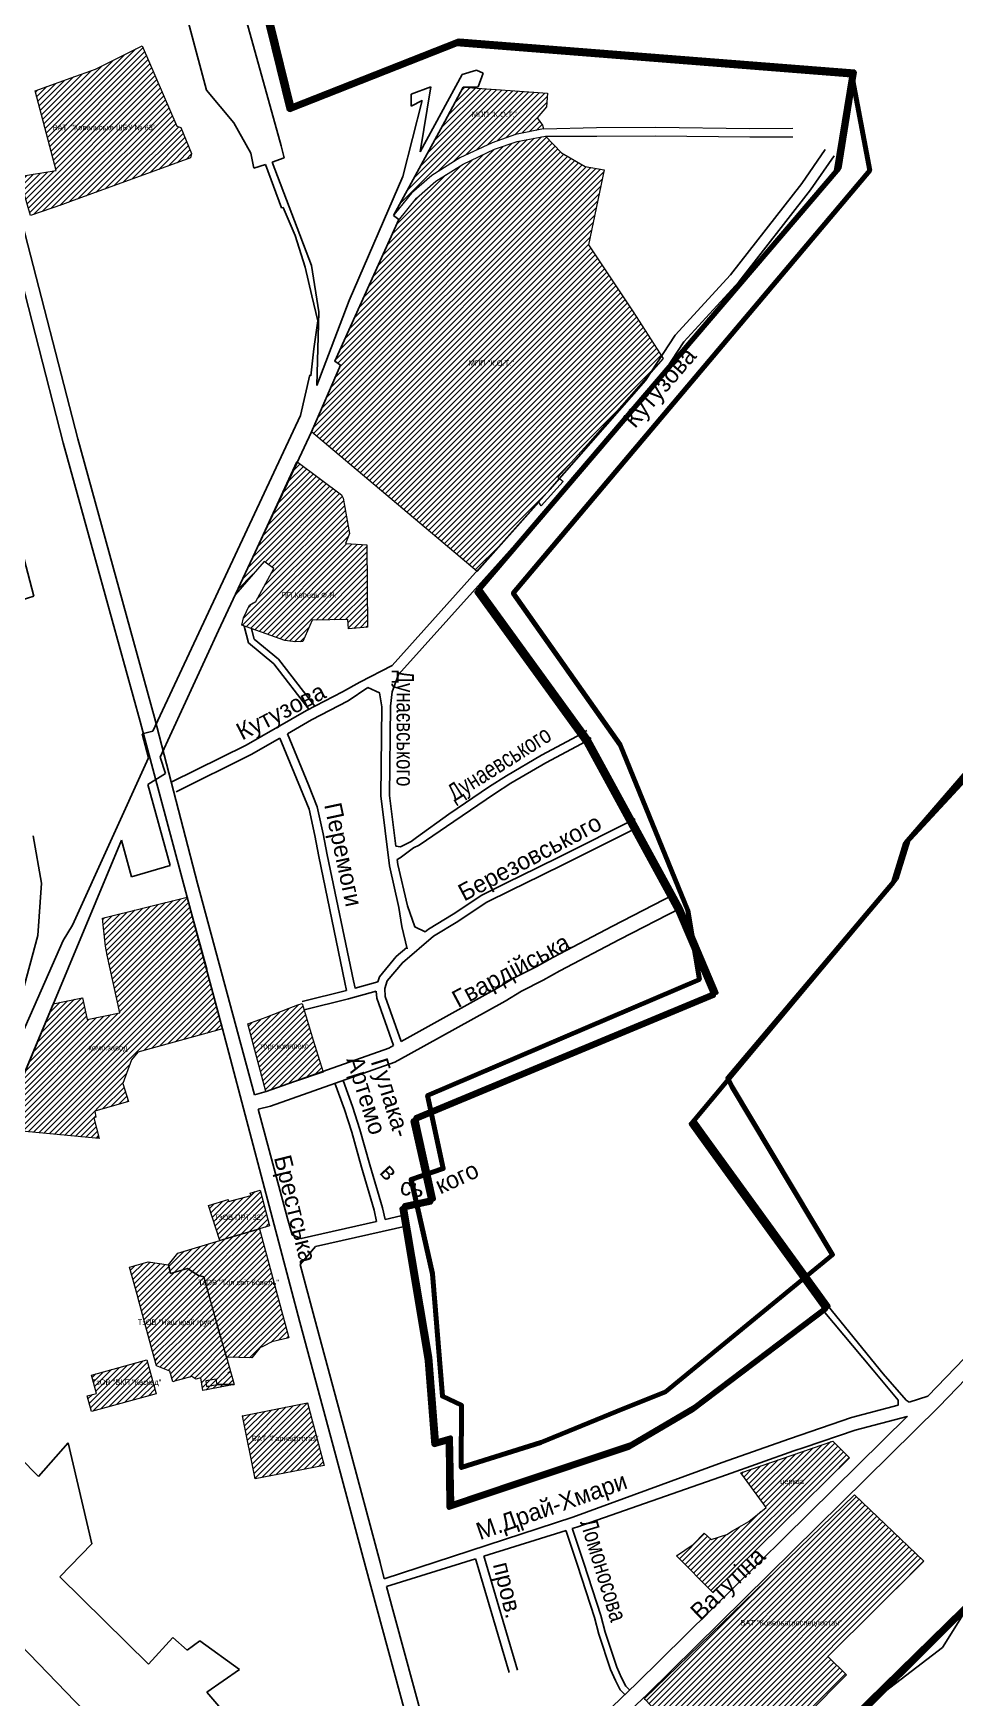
# Model space of a CAD drawing. Header units: millimetres. Extents: x 1379499 to 1411715, y 5652947 to 5671991.
# Drawn here: x 1402561 to 1403413, y 5660514 to 5662053 of the extents above; entities that cross this region are included whole.
import ezdxf
from ezdxf.enums import TextEntityAlignment as Align

# ---------------------------------------------------------------- set-up
doc = ezdxf.new("R2010")
doc.units = ezdxf.units.MM
doc.layers.add('_5Інше', color=252, linetype='Continuous', lineweight=25)
for name, color, linetype in [('вулиці', 7, 'Continuous'), ('ВулНазва', 7, 'Continuous'), ('межа по генплану', 7, 'Continuous'), ('на область', 5, 'Continuous')]:
    doc.layers.add(name, color=color, linetype=linetype)
picture_1 = doc.add_image_def('image1.bmp', size_in_pixel=(3370, 2384))
pattern_1 = [(45, (19203.3615, -9190.9644), (-2.6516504294, 2.6516504294), [])]

# ---------------------------------------------------------------- blocks, each defined once
blk = doc.blocks.new('ТуріяВодоох')
at = {"layer": '_5Інше', "color": 140}
blk.add_lwpolyline([(47118, 27415), (47272, 27533), (47337, 27637), (47450, 27698), (47500, 27645), (47566, 27712), (47606, 27666), (47682, 27722), (47711, 27688), (47790, 27754), (47831, 27714), (48054, 27884), (48092, 27840), (48160, 27842), (48319, 28000), (48319, 28000), (49356, 27600), (48682, 27510), (48729, 27348)], dxfattribs=at)
blk = doc.blocks.new('ЛвЗд')
at = {"layer": '_5Інше', "color": 204, "linetype": 'Continuous'}
for points in [[(46603.769, 28972.58), (46451, 29558)], [(46589, 29228), (46672.255, 28920.883)], [(46801.007, 28914.484), (46840.037, 28985.805)], [(46840.037, 28985.805), (46853.45, 28989.738)], [(46853.45, 28989.738), (46859.46, 28986.731)], [(46859.46, 28986.731), (46854.824, 28974.25)], [(46628.874, 28942.365), (46603.769, 28972.58)], [(46792.735, 28967.804), (46810.959, 28974.523)], [(46792.864, 28956.649), (46792.735, 28967.804)], [(46810.959, 28974.523), (46801.007, 28914.484)], [(46840.868, 28973.992), (46823.911, 28942.454)], [(46854.824, 28974.25), (46840.868, 28973.992)], [(46784.64, 28891.653), (46802.92, 28961.902)], [(46802.92, 28961.902), (46792.864, 28956.649)], [(46644.196, 28914.119), (46628.874, 28942.365)], [(46823.911, 28942.454), (46775.975, 28855.858)], [(46672.255, 28920.883), (46675.193, 28909.679)], [(46647.005, 28900.245), (46644.196, 28914.119)], [(46675.193, 28909.679), (46663.968, 28905.836)], [(46663.968, 28905.836), (46699.824, 28809.95)], [(46657.931, 28903.549), (46647.005, 28900.245)], [(46672.381, 28863.278), (46657.931, 28903.549)], [(46734.546, 28777.267), (46784.64, 28891.653)], [(46673.781, 28863.677), (46672.381, 28863.278)], [(46684.823, 28837.645), (46673.781, 28863.677)], [(46780.917, 28852.084), (46720.884, 28721.378)], [(46775.975, 28855.858), (46780.917, 28852.084)], [(46693.989, 28808.494), (46684.823, 28837.645)], [(46699.911, 28782.011), (46693.989, 28808.494)], [(46699.824, 28809.95), (46706.319, 28767.198)], [(46705.415, 28758.83), (46699.911, 28782.011)], [(46704.12, 28699.019), (46734.546, 28777.267)], [(46706.319, 28767.198), (46704.12, 28699.019)], [(46701.41, 28732.807), (46705.415, 28758.83)], [(46698.457, 28707.956), (46701.41, 28732.807)], [(46720.884, 28721.378), (46726.048, 28717.761)], [(46688.774, 28671.443), (46697.599, 28708.796)], [(46697.599, 28708.796), (46698.457, 28707.956)], [(46726.048, 28717.761), (46698.955, 28656.266)], [(46550.607, 28380.221), (46688.774, 28671.443)], [(46698.955, 28656.266), (46611.815, 28472.916)], [(46414.803, 28609.783), (46441.206, 28505.677)], [(46441.206, 28505.677), (46429.405, 28502.023)], [(46611.815, 28472.916), (46557.181, 28356.285)], [(46540.577, 28377.931), (46550.607, 28380.221)], [(46546.446, 28355.562), (46540.577, 28377.931)], [(46475.198, 28201.242), (46546.446, 28355.562)], [(46557.181, 28356.285), (46562.072, 28340.892)], [(46562.072, 28340.892), (46545.527, 28331.027)], [(46545.527, 28331.027), (46565.672, 28255.99)], [(46520.792, 28279.703), (46348.954, 27874.137)], [(46439.312, 28284.151), (46446.822, 28240.345)], [(46529.844, 28245.762), (46520.792, 28279.703)], [(46565.672, 28255.99), (46529.844, 28245.762)], [(46446.822, 28240.345), (46443.136, 28192.046)], [(46466.319, 28187), (46475.198, 28201.242)], [(46403, 28046), (46466.319, 28187)], [(46443.136, 28192.046), (46428.045, 28137.126)], [(46406.121, 27727.407), (46440.74, 27691.61)], [(46440.74, 27691.61), (46468.222, 27722.705)], [(46468.222, 27722.705), (46489.612, 27629.007)], [(46321.086, 27642.838), (46667.679, 27279.893)], [(46489.612, 27629.007), (46460.009, 27598.892)], [(46460.009, 27598.892), (46541.446, 27517.413)], [(46541.446, 27517.413), (46564.229, 27542.09)], [(46564.229, 27542.09), (46577.212, 27530.214)], [(46577.212, 27530.214), (46588.912, 27538.809)], [(46588.912, 27538.809), (46625.41, 27512.191)], [(46625.41, 27512.191), (46595.193, 27491.376)], [(46595.193, 27491.376), (46639.835, 27438.736)]]:
    blk.add_lwpolyline(points, dxfattribs=at)

msp = doc.modelspace()

# ---------------------------------------------------------------- hatches: boundary and pattern name
at = {"layer": 'вулиці', "lineweight": -2}
h = msp.add_hatch(dxfattribs=at)
h.set_pattern_fill('ANSI31', color=12, scale=30, style=0)
h.set_pattern_definition(pattern_1)
h.paths.add_polyline_path([(1402618.8, 5662020.3), (1402596.1, 5662012.2), (1402562.8, 5662000.2), (1402582.3, 5661926.4), (1402548.2, 5661920.9), (1402558.7, 5661884.8), (1402588.2, 5661895), (1402595.7, 5661897.7), (1402706.5, 5661938.2), (1402707.4, 5661942.1), (1402697.7, 5661966.2), (1402694, 5661967.6), (1402662, 5662041.8)])
h.paths.add_polyline_path([(1402563.3, 5661962.5), (1402690, 5661962.5), (1402690, 5661970), (1402563.3, 5661970)], flags=25)
h = msp.add_hatch(dxfattribs=at)
h.set_pattern_fill('ANSI31', color=12, scale=30, style=0)
h.set_pattern_definition(pattern_1)
h.paths.add_polyline_path([(1403007.1, 5661959.8), (1403033, 5661964.9), (1403032.1, 5661968.5), (1403027.2, 5661975.3), (1403035.9, 5661985.5), (1403036.6, 5661998), (1402958.6, 5662003.5), (1402941.9, 5661971.9), (1402894.9, 5661885.7), (1402911, 5661905.6), (1402929.6, 5661921.9), (1402955.7, 5661938.3), (1402985.4, 5661952.2)])
h.paths.add_polyline_path([(1402963.9, 5661974.7), (1403011.4, 5661974.7), (1403011.4, 5661982.2), (1402963.9, 5661982.2)], flags=24)
h = msp.add_hatch(dxfattribs=at)
h.set_pattern_fill('ANSI31', color=12, scale=30, style=0)
h.set_pattern_definition(pattern_1)
h.paths.add_polyline_path([(1403074.7, 5661857.7), (1403089.2, 5661927), (1403071.5, 5661930.2), (1403049.8, 5661942.7), (1403034.7, 5661958.4), (1403008.7, 5661953.3), (1402987.7, 5661946.1), (1402958.7, 5661932.5), (1402933.4, 5661916.6), (1402915.6, 5661901), (1402899.1, 5661880.7), (1402840.1, 5661750.2), (1402845.3, 5661746.6), (1402818.6, 5661685), (1402971.2, 5661556), (1403038.8, 5661631.4), (1403047.8, 5661641.8), (1403046.4, 5661643), (1403074.1, 5661673.6), (1403131.5, 5661738.8), (1403142.3, 5661755.2), (1403115.8, 5661795.7)])
h.paths.add_polyline_path([(1402961, 5661744.7), (1403008.5, 5661744.7), (1403008.5, 5661752.2), (1402961, 5661752.2)], flags=24)
h = msp.add_hatch(dxfattribs=at)
h.set_pattern_fill('ANSI31', color=164, scale=30, style=0)
h.set_pattern_definition(pattern_1)
h.paths.add_polyline_path([(1402850.9, 5661606.4), (1402847.7, 5661623.4), (1402846.1, 5661626.7), (1402805.5, 5661657), (1402748.1, 5661534.4), (1402774.7, 5661565), (1402783.5, 5661558.4), (1402766.9, 5661527.9), (1402761, 5661524.6), (1402755.6, 5661512.8), (1402754, 5661506), (1402793.9, 5661491.9), (1402803.6, 5661490.6), (1402810.5, 5661490.9), (1402819.1, 5661510.8), (1402852.2, 5661511.4), (1402852.8, 5661502.7), (1402870.1, 5661504.2), (1402869.6, 5661580.4), (1402849.8, 5661581.7), (1402853.7, 5661590.9)])
h.paths.add_polyline_path([(1402784.2, 5661528.9), (1402847.9, 5661528.9), (1402847.9, 5661537.6), (1402784.2, 5661537.6)], flags=24)
h = msp.add_hatch(dxfattribs=at)
h.set_pattern_fill('ANSI31', color=12, scale=30, style=0)
h.set_pattern_definition(pattern_1)
h.paths.add_polyline_path([(1402641.2, 5661147.7), (1402611, 5661141.5), (1402606.7, 5661161.6), (1402579.6, 5661156.1), (1402531.2, 5661040), (1402622.1, 5661031.5), (1402617, 5661050.4), (1402619.1, 5661051.2), (1402618, 5661056.6), (1402649.1, 5661065.7), (1402643.9, 5661082.3), (1402651.9, 5661104.1), (1402657.7, 5661111.4), (1402736.2, 5661132.7), (1402721.7, 5661185.6), (1402721.7, 5661186.5), (1402703.4, 5661254.5), (1402625.3, 5661235.3), (1402625.9, 5661229), (1402628, 5661209.4), (1402629.6, 5661201)])
h.paths.add_polyline_path([(1402606.8, 5661111.6), (1402653.8, 5661111.6), (1402653.8, 5661117.9), (1402606.8, 5661117.9)], flags=24)
h = msp.add_hatch(dxfattribs=at)
h.set_pattern_fill('ANSI31', color=2, scale=30, style=0)
h.set_pattern_definition(pattern_1)
h.paths.add_polyline_path([(1402776.3, 5661075), (1402788.5, 5661079.1), (1402829, 5661093.4), (1402819.9, 5661122.2), (1402809.8, 5661156.4), (1402805.9, 5661155), (1402797.7, 5661151.9), (1402776.5, 5661143.6), (1402759.6, 5661137.4)])
h.paths.add_polyline_path([(1402762.9, 5661113.7), (1402823.7, 5661113.7), (1402823.7, 5661118.7), (1402762.9, 5661118.7)], flags=25)
h = msp.add_hatch(dxfattribs=at)
h.set_pattern_fill('ANSI31', color=2, scale=30, style=0)
h.set_pattern_definition(pattern_1)
h.paths.add_polyline_path([(1402770.9, 5660983.6), (1402761.8, 5660981), (1402762.5, 5660978.8), (1402741.8, 5660973.3), (1402741.3, 5660975.1), (1402723.3, 5660969.6), (1402733.6, 5660937), (1402770.5, 5660947.9), (1402779.7, 5660950.6)])
h.paths.add_polyline_path([(1402721.8, 5660954.9), (1402780.9, 5660954.9), (1402780.9, 5660962.4), (1402721.8, 5660962.4)], flags=9)
h = msp.add_hatch(dxfattribs=at)
h.set_pattern_fill('ANSI31', color=2, scale=30, style=0)
h.set_pattern_definition(pattern_1)
h.paths.add_polyline_path([(1402770.5, 5660947.9), (1402733.6, 5660937), (1402694.7, 5660925.5), (1402686.1, 5660914.5), (1402688, 5660906.6), (1402703.7, 5660911.3), (1402714.1, 5660904.7), (1402719, 5660903.6), (1402739.7, 5660829.1), (1402763.2, 5660828.7), (1402770.6, 5660837.9), (1402774.1, 5660839.5), (1402781.8, 5660843.5), (1402797.6, 5660847.2)])
h.paths.add_polyline_path([(1402698.1, 5660894.6), (1402803.9, 5660894.6), (1402803.9, 5660902.1), (1402698.1, 5660902.1)], flags=9)
h = msp.add_hatch(dxfattribs=at)
h.set_pattern_fill('ANSI31', color=2, scale=30, style=0)
h.set_pattern_definition(pattern_1)
h.paths.add_polyline_path([(1402719, 5660903.6), (1402714.1, 5660904.7), (1402703.7, 5660911.3), (1402688, 5660906.6), (1402686.1, 5660914.5), (1402667.3, 5660917.4), (1402650, 5660912.6), (1402656.3, 5660889.9), (1402726.3, 5660876.7)])
h.paths.add_polyline_path([(1402726.3, 5660876.7), (1402656.3, 5660889.9), (1402657.1, 5660887.1), (1402659, 5660880.1), (1402662.1, 5660868.8), (1402669.5, 5660841.8), (1402729.8, 5660864)])
h.paths.add_polyline_path([(1402711.8, 5660894.5), (1402790.3, 5660894.5), (1402790.3, 5660902.3), (1402711.8, 5660902.3)], flags=9)
h.paths.add_polyline_path([(1402655.2, 5660856), (1402730.9, 5660856), (1402730.9, 5660865.9), (1402655.2, 5660865.9)], flags=9)
h = msp.add_hatch(dxfattribs=at)
h.set_pattern_fill('ANSI31', color=2, scale=30, style=0)
h.set_pattern_definition(pattern_1)
h.paths.add_polyline_path([(1402733.4, 5660850.4), (1402729.8, 5660864), (1402669.5, 5660841.8), (1402671.5, 5660834.6), (1402673.1, 5660828.8), (1402744.3, 5660813.4), (1402739.7, 5660829.1)])
h.paths.add_polyline_path([(1402655.2, 5660856), (1402730.9, 5660856), (1402730.9, 5660865.9), (1402655.2, 5660865.9)], flags=9)
h = msp.add_hatch(dxfattribs=at)
h.set_pattern_fill('ANSI31', color=2, scale=30, style=0)
h.set_pattern_definition(pattern_1)
h.paths.add_polyline_path([(1402733.3, 5660815.8), (1402699.9, 5660823), (1402703.4, 5660810), (1402707.9, 5660811.2), (1402711.5, 5660808.8), (1402716, 5660810), (1402718.1, 5660798.3), (1402718.7, 5660798.4), (1402722, 5660802.3), (1402721.5, 5660802.2), (1402720.6, 5660807.2), (1402727.1, 5660808.4)])
h.paths.add_polyline_path([(1402699.9, 5660823), (1402673.1, 5660828.8), (1402675.2, 5660821.1), (1402687.4, 5660816.3), (1402690.2, 5660806.4), (1402691.8, 5660806.9), (1402703.4, 5660810)])
h = msp.add_hatch(dxfattribs=at)
h.set_pattern_fill('ANSI31', color=2, scale=30, style=0)
h.set_pattern_definition(pattern_1)
h.paths.add_polyline_path([(1402614.9, 5660812.6), (1402619.6, 5660795.7), (1402610.9, 5660793.4), (1402615, 5660779), (1402674.8, 5660795.3), (1402666.2, 5660826.8)])
h.paths.add_polyline_path([(1402604.3, 5660801), (1402690.5, 5660801), (1402690.5, 5660809.7), (1402604.3, 5660809.7)], flags=9)
h = msp.add_hatch(dxfattribs=at)
h.set_pattern_fill('ANSI31', color=2, scale=30, style=0)
h.set_pattern_definition(pattern_1)
h.paths.add_polyline_path([(1402744.3, 5660813.4), (1402733.3, 5660815.8), (1402727.1, 5660808.4), (1402730.4, 5660809), (1402731.3, 5660804), (1402747, 5660804.1)])
h.paths.add_polyline_path([(1402747, 5660804.1), (1402731.3, 5660804), (1402722, 5660802.3), (1402718.7, 5660798.4)])
h = msp.add_hatch(dxfattribs=at)
h.set_pattern_fill('ANSI31', color=2, scale=30, style=0)
h.set_pattern_definition(pattern_1)
h.paths.add_polyline_path([(1402720.6, 5660807.2), (1402721.5, 5660802.2), (1402731.3, 5660804), (1402730.4, 5660809)])
h = msp.add_hatch(dxfattribs=at)
h.set_pattern_fill('ANSI31', color=12, scale=30, style=0)
h.set_pattern_definition(pattern_1)
h.paths.add_polyline_path([(1402754.7, 5660775), (1402766.4, 5660716.8), (1402830.2, 5660729.1), (1402814.8, 5660787.1)])
h.paths.add_polyline_path([(1402753.2, 5660749.8), (1402834.9, 5660749.8), (1402834.9, 5660757.3), (1402753.2, 5660757.3)], flags=9)
h = msp.add_hatch(dxfattribs=at)
h.set_pattern_fill('ANSI31', color=5, scale=30, style=0)
h.set_pattern_definition(pattern_1)
h.paths.add_polyline_path([(1403215.4, 5660722.3), (1403238.8, 5660690.3), (1403222.8, 5660677.2), (1403207.7, 5660668.6), (1403202.4, 5660665.1), (1403188.1, 5660660.5), (1403181.7, 5660666.5), (1403171.3, 5660656.1), (1403155.9, 5660645.6), (1403189.7, 5660611.6), (1403315.9, 5660736.2), (1403300.5, 5660751.7)])
h.paths.add_polyline_path([(1403247.6, 5660710.5), (1403278, 5660710.5), (1403278, 5660716.8), (1403247.6, 5660716.8)], flags=24)
h.paths.add_polyline_path([(1403169.7, 5660568.3), (1403256.3, 5660651.4), (1403239.7, 5660668.7), (1403153.1, 5660585.7)], flags=9)
h = msp.add_hatch(dxfattribs=at)
h.set_pattern_fill('ANSI31', color=5, scale=30, style=0)
h.set_pattern_definition(pattern_1)
h.paths.add_polyline_path([(1403126.4, 5660513.5), (1403127.1, 5660512.8), (1403157.4, 5660480.4), (1403168.6, 5660468.5), (1403164.6, 5660464.5), (1403171.6, 5660456.2), (1403176, 5660460.6), (1403183.4, 5660452.7), (1403206.5, 5660428), (1403313.3, 5660535.4), (1403295.8, 5660552.5), (1403384.6, 5660640.5), (1403320.7, 5660702)])
h.paths.add_polyline_path([(1403199.3, 5660578.5), (1403324.8, 5660578.5), (1403324.8, 5660587.3), (1403199.3, 5660587.3)], flags=24)

# ---------------------------------------------------------------- linework, layer by layer
at = {"layer": 'вулиці', "color": 7}
for points in [[(1402312.9, 5662707), (1402346.7, 5662570.2), (1402380.7, 5662446.6), (1402432.2, 5662257.6), (1402468.8, 5662123), (1402537.5, 5661874.4), (1402588.9, 5661674.7), (1402659.9, 5661417), (1402703.4, 5661254.5), (1402736.2, 5661132.7), (1402807.6, 5660861.7), (1402838.5, 5660747.2), (1402868.3, 5660635.6), (1402915.5, 5660461.8), (1402927.1, 5660411.1), (1402930.1, 5660382.8)], [(1402331.1, 5662691.6), (1402360.3, 5662573.7), (1402394.2, 5662450.3), (1402445.7, 5662261.3), (1402482.3, 5662126.7), (1402551, 5661878), (1402602.4, 5661678.3), (1402673.4, 5661420.6), (1402713.1, 5661267.1), (1402765.6, 5661071.9)], [(1402688.8, 5661360.9), (1402757.9, 5661395.2), (1402813.8, 5661427.3), (1402847.2, 5661444.6), (1402863.3, 5661453.3), (1402893, 5661468.9), (1402959.7, 5661543.2), (1403038.8, 5661631.4), (1403127.3, 5661732.4), (1403154.8, 5661774.3), (1403205.9, 5661830), (1403271.8, 5661914.6), (1403293.5, 5661945.8)], [(1402899, 5661460.6), (1402967.2, 5661536.5), (1403046.2, 5661624.8), (1403135.3, 5661726.3), (1403162.7, 5661768.2), (1403213.5, 5661823.6), (1403279.9, 5661908.7), (1403301.7, 5661940.1)], [(1403388.5, 5660793.1), (1403439.4, 5660845.8), (1403581.3, 5660978.5), (1403771.6, 5661169.5), (1403988.6, 5661387.1), (1404033.3, 5661445.6), (1404098, 5661534.1), (1404162.2, 5661627.1), (1404219.3, 5661711.6)], [(1403026.2, 5660421.2), (1403128.8, 5660517.3), (1403398.5, 5660783.3), (1403449.2, 5660835.8), (1403591, 5660968.5), (1403781.5, 5661159.6), (1403999.1, 5661377.8), (1404044.6, 5661437.3), (1404109.5, 5661526), (1404173.8, 5661619.2), (1404230.9, 5661703.8)], [(1402816, 5661428.4), (1402783.7, 5661470.3), (1402760.1, 5661489.8), (1402756.2, 5661505.2)], [(1402821.4, 5661431.2), (1402788, 5661474.5), (1402765.4, 5661493.2), (1402763, 5661502.8)], [(1402899, 5661460.6), (1402893.2, 5661444.6), (1402891.6, 5661431.1), (1402890.5, 5661348.7), (1402896.3, 5661301.6)], [(1402796.2, 5661405.6), (1402818.6, 5661418.5), (1402852.3, 5661436), (1402870.4, 5661448.3)], [(1402870.4, 5661448.3), (1402881.4, 5661443.5), (1402883.6, 5661430.5), (1402882.5, 5661348.2), (1402890.5, 5661283.5), (1402899.2, 5661245), (1402902.1, 5661227.4), (1402907, 5661206.9)], [(1402693.3, 5661351.9), (1402762.6, 5661386.4), (1402789.2, 5661401.6)], [(1402789.2, 5661401.6), (1402808.4, 5661355.3), (1402816.2, 5661335.9), (1402821.4, 5661311.6), (1402825.1, 5661292.1), (1402849.4, 5661175.6), (1402850.9, 5661168.3)], [(1402796.2, 5661405.6), (1402815.8, 5661358.3), (1402823.8, 5661338.2), (1402829.2, 5661313.2), (1402833, 5661293.7), (1402857.2, 5661177.3), (1402858.7, 5661170.5), (1402879.9, 5661176.3)], [(1402896.3, 5661301.6), (1402900.8, 5661301.1), (1402910.5, 5661306), (1402915.7, 5661309.8), (1402945.5, 5661331.2), (1402983.2, 5661356.9), (1402998.7, 5661366.8), (1403031.3, 5661385.9), (1403064.1, 5661403.4), (1403073.1, 5661408.6)], [(1402897.8, 5661289.4), (1402900.6, 5661291), (1402912.8, 5661300.1), (1402918.1, 5661302.7), (1402950.1, 5661324.7), (1402987.6, 5661350.2), (1403002.9, 5661359.9), (1403035.2, 5661378.9), (1403068, 5661396.4), (1403077.1, 5661401.8)], [(1402901.3, 5661121.1), (1402886.7, 5661162.7), (1402886.3, 5661170.2), (1402888.5, 5661177.1), (1402902.6, 5661194), (1402931.3, 5661218.5), (1402953.7, 5661232.2), (1402980.1, 5661249.5), (1403003, 5661261), (1403030.1, 5661274.2), (1403053.4, 5661285.6), (1403121.3, 5661319.7)], [(1402923.5, 5661222.4), (1402926.6, 5661225), (1402949.5, 5661239), (1402976.1, 5661256.5), (1402999.5, 5661268.2), (1403026.6, 5661281.4), (1403049.8, 5661292.8), (1403117.7, 5661326.9)], [(1402897.8, 5661289.4), (1402898.4, 5661284.9), (1402907.1, 5661246.5), (1402914, 5661227), (1402923.5, 5661222.4)], [(1402769.2, 5661058.4), (1402780.5, 5661061.4), (1402895.6, 5661102.1), (1402908, 5661108.8), (1402997.4, 5661158.3), (1403012.7, 5661167.6), (1403032.7, 5661177.9), (1403048.2, 5661186.5), (1403103.2, 5661215.4), (1403159.8, 5661244.4)], [(1402901.3, 5661121.1), (1402990.3, 5661170.4), (1403005.9, 5661179.9), (1403026.1, 5661190.3), (1403041.6, 5661198.8), (1403096.8, 5661227.8), (1403153.4, 5661256.9)], [(1402879.9, 5661176.3), (1402881.4, 5661181), (1402896.9, 5661199.6), (1402906.7, 5661208.1)], [(1402850.9, 5661168.3), (1402809.7, 5661158.2)], [(1402852.6, 5661160.5), (1402878.4, 5661167.6)], [(1402894.2, 5661117.3), (1402878.8, 5661161.2), (1402878.4, 5661167.6)], [(1402852.6, 5661160.5), (1402811.6, 5661150.4)], [(1402765.6, 5661071.9), (1402776.4, 5661074.8), (1402889.9, 5661115), (1402894.2, 5661117.3)], [(1402840, 5661082.5), (1402849, 5661058.3), (1402855.6, 5661037.3), (1402864.6, 5661005), (1402876.3, 5660965.2), (1402878.7, 5660954.7)], [(1402847.6, 5661085.1), (1402856.5, 5661060.9), (1402863.2, 5661039.6), (1402872.3, 5661007.2), (1402884, 5660967.2), (1402886.5, 5660956.5)], [(1402769.2, 5661058.4), (1402796.3, 5660957.6), (1402800.5, 5660942.3)], [(1402800.5, 5660942.3), (1402809, 5660938.9), (1402878.7, 5660954.7)], [(1402807.9, 5660914.8), (1402822.2, 5660931.6), (1402908.5, 5660951.1)], [(1402886.5, 5660956.5), (1402906.2, 5660961)], [(1402807.9, 5660914.8), (1402821.2, 5660865.3), (1402852, 5660750.9), (1402881.8, 5660639.3), (1402885.5, 5660624.4)], [(1403296.3, 5660876.3), (1403347.2, 5660813.8), (1403368.3, 5660789.6), (1403371.1, 5660787.6)], [(1403291.7, 5660872.5), (1403337.8, 5660817.2), (1403360.9, 5660789.4), (1403361.1, 5660784.7)], [(1402885.5, 5660624.4), (1403060, 5660681.4), (1403198.3, 5660731.7), (1403260.6, 5660753.8), (1403270.4, 5660757), (1403317.7, 5660773.3), (1403361.1, 5660784.7)], [(1403371.1, 5660787.6), (1403388.5, 5660793.1)], [(1402978.5, 5660392.7), (1403119, 5660527.4), (1403369.7, 5660774.6)], [(1403059.6, 5660670.7), (1403063.7, 5660672), (1403202.3, 5660720.4), (1403264.5, 5660742.5), (1403274.2, 5660745.6), (1403321.2, 5660761.8), (1403369.4, 5660774.5), (1403369.7, 5660774.6)], [(1402977.7, 5660645.1), (1403053.9, 5660668.9)], [(1403053.9, 5660668.9), (1403054, 5660668.4), (1403064.5, 5660636.9), (1403080.3, 5660588.6), (1403084.3, 5660573.1), (1403095.1, 5660540.3), (1403099.6, 5660530.2), (1403104, 5660521.6), (1403108.4, 5660517.1)], [(1403059.6, 5660670.7), (1403059.7, 5660670.3), (1403070.2, 5660638.8), (1403086.1, 5660590.3), (1403090, 5660574.8), (1403100.7, 5660542.5), (1403105, 5660532.8), (1403109, 5660525.1), (1403112.7, 5660521.3)], [(1402887.8, 5660617.1), (1402970.1, 5660642.8)], [(1402970.1, 5660642.7), (1402970.6, 5660641), (1403001.3, 5660537.5)], [(1402977.7, 5660645.1), (1402978.3, 5660643.4), (1403009, 5660539.7)], [(1402887.8, 5660617.1), (1402929.1, 5660465.2), (1402941, 5660413.5), (1402943.9, 5660385.2)]]:
    msp.add_lwpolyline(points, dxfattribs=at)
at = {"layer": 'ВулНазва', "color": 7, "lineweight": 9}
for points in [[(1402618.8, 5662020.3), (1402662, 5662041.8), (1402694, 5661967.6), (1402697.7, 5661966.2), (1402707.4, 5661942.1), (1402706.5, 5661938.2), (1402595.7, 5661897.7), (1402588.2, 5661895), (1402558.7, 5661884.8), (1402548.2, 5661920.9), (1402582.3, 5661926.4), (1402562.8, 5662000.2), (1402596.1, 5662012.2), (1402618.8, 5662020.3)], [(1403032.1, 5661968.5), (1403033, 5661964.9), (1403007.1, 5661959.8), (1402985.4, 5661952.2), (1402955.7, 5661938.3), (1402929.6, 5661921.9), (1402911, 5661905.6), (1402894.9, 5661885.7), (1402941.9, 5661971.9), (1402958.6, 5662003.5), (1403036.6, 5661998), (1403035.9, 5661985.5), (1403027.2, 5661975.3), (1403032.1, 5661968.5)], [(1403115.8, 5661795.7), (1403143.8, 5661752.8), (1403074.1, 5661673.6), (1403046.4, 5661643), (1403051.1, 5661638.8), (1403030.9, 5661616.3), (1403028.8, 5661619.7), (1402971.7, 5661555.7), (1402818.6, 5661685), (1402845.3, 5661746.6), (1402840.1, 5661750.2), (1402898.8, 5661880.3), (1402915.6, 5661901), (1402933.4, 5661916.6), (1402958.7, 5661932.5), (1402987.7, 5661946.1), (1403008.7, 5661953.3), (1403034.7, 5661958.4), (1403049.8, 5661942.7), (1403071.5, 5661930.2), (1403089.2, 5661927), (1403074.7, 5661857.7), (1403115.8, 5661795.7)], [(1402804.8, 5661657.5), (1402846.1, 5661626.7), (1402847.7, 5661623.4), (1402850.9, 5661606.4), (1402853.7, 5661590.9), (1402849.8, 5661581.7), (1402869.6, 5661580.4), (1402870.1, 5661504.2), (1402852.8, 5661502.7), (1402852.2, 5661511.4), (1402819.1, 5661510.8), (1402810.5, 5661490.9), (1402803.6, 5661490.6), (1402793.9, 5661491.9), (1402754, 5661506), (1402755.6, 5661512.8), (1402761, 5661524.6), (1402766.9, 5661527.9), (1402783.5, 5661558.4), (1402774.7, 5661565), (1402748.1, 5661534.4), (1402804.8, 5661657.5)], [(1402625.3, 5661235.3), (1402703.4, 5661254.5), (1402721.8, 5661188.3), (1402721.7, 5661185.6), (1402736.2, 5661132.7), (1402657.7, 5661111.4), (1402651.9, 5661104.1), (1402643.9, 5661082.3), (1402649.1, 5661065.7), (1402618, 5661056.6), (1402619.1, 5661051.2), (1402617, 5661050.4), (1402622.1, 5661031.5), (1402531.2, 5661040), (1402579.4, 5661156.1), (1402606.7, 5661161.6), (1402611, 5661141.5), (1402641.2, 5661147.7), (1402629.6, 5661201), (1402628, 5661209.4), (1402625.9, 5661229), (1402625.3, 5661235.3)], [(1402759.6, 5661137.4), (1402776.5, 5661143.6), (1402797.7, 5661151.9), (1402805.9, 5661155), (1402809.8, 5661156.4), (1402819.9, 5661122.2), (1402829.2, 5661092.7), (1402776.3, 5661075), (1402759.6, 5661137.4)], [(1402770.9, 5660983.6), (1402779.7, 5660950.6), (1402770.5, 5660947.9), (1402733.6, 5660937), (1402723.3, 5660969.6), (1402741.3, 5660975.1), (1402741.8, 5660973.3), (1402762.5, 5660978.8), (1402761.8, 5660981), (1402770.9, 5660983.6)], [(1402694.7, 5660925.5), (1402733.6, 5660937), (1402770.5, 5660947.9), (1402797.6, 5660847.2), (1402781.8, 5660843.5), (1402774.1, 5660839.5), (1402770.6, 5660837.9), (1402763.2, 5660828.7), (1402739.7, 5660829.1), (1402719, 5660903.6), (1402714.1, 5660904.7), (1402703.7, 5660911.3), (1402688, 5660906.6), (1402686.1, 5660914.5), (1402694.7, 5660925.5)], [(1402671.5, 5660834.6), (1402662.1, 5660868.8), (1402659, 5660880.1), (1402657.1, 5660887.1), (1402650, 5660912.6), (1402667.3, 5660917.4), (1402686.1, 5660914.5), (1402688, 5660906.6), (1402703.7, 5660911.3), (1402714.1, 5660904.7), (1402719, 5660903.6), (1402733.4, 5660850.4), (1402739.7, 5660829.1), (1402747, 5660804.1), (1402731.3, 5660804), (1402730.4, 5660809), (1402720.6, 5660807.2), (1402721.5, 5660802.2), (1402731.3, 5660804), (1402747, 5660804.1), (1402718.1, 5660798.3), (1402716, 5660810), (1402711.5, 5660808.8), (1402707.9, 5660811.2), (1402691.8, 5660806.9), (1402690.2, 5660806.4), (1402687.4, 5660816.3), (1402675.2, 5660821.1), (1402671.5, 5660834.6)], [(1402614.9, 5660812.6), (1402666.2, 5660826.8), (1402674.8, 5660795.3), (1402615, 5660779), (1402610.9, 5660793.4), (1402619.6, 5660795.7), (1402614.9, 5660812.6)], [(1402830.2, 5660729.1), (1402766.4, 5660716.8), (1402754.7, 5660775), (1402814.8, 5660787.1), (1402830.2, 5660729.1)], [(1403215.4, 5660722.3), (1403300.5, 5660751.7), (1403315.9, 5660736.2), (1403189.7, 5660611.6), (1403155.9, 5660645.6), (1403171.3, 5660656.1), (1403181.7, 5660666.5), (1403188.1, 5660660.5), (1403202.4, 5660665.1), (1403207.7, 5660668.6), (1403222.8, 5660677.2), (1403238.8, 5660690.3), (1403215.4, 5660722.3)], [(1403127.1, 5660512.8), (1403126.4, 5660513.5), (1403320.7, 5660702), (1403384.6, 5660640.5), (1403295.8, 5660552.5), (1403313.3, 5660535.4), (1403206.5, 5660428), (1403183.4, 5660452.7), (1403176, 5660460.6), (1403171.6, 5660456.2), (1403164.6, 5660464.5), (1403168.6, 5660468.5), (1403157.4, 5660480.4), (1403127.1, 5660512.8)]]:
    msp.add_lwpolyline(points, close=True, dxfattribs=at)
for points in [[(1403033, 5661964.9), (1403082.1, 5661966.2), (1403136.7, 5661966.7), (1403223.9, 5661965.5), (1403263.5, 5661965.7)], [(1403034.7, 5661958.4), (1403082.2, 5661958.2), (1403136.6, 5661958.7), (1403223.8, 5661957.5), (1403263.5, 5661957.7)]]:
    msp.add_lwpolyline(points, dxfattribs=at)
at = {"layer": 'межа по генплану', "color": 3, "lineweight": 70}
for points in [[(1402736.2, 5662233.6), (1402797.8, 5661982.7), (1402952.5, 5662043.6), (1403318.1, 5662014.8), (1403334.7, 5661926.5), (1403005.1, 5661535.8), (1403103.9, 5661395.4), (1403166.6, 5661242.3), (1403177.2, 5661178.6), (1402925.8, 5661071.2), (1402940.3, 5661003.6), (1402910.6, 5660993.6), (1402930.3, 5660906.4), (1402939.5, 5660793.1), (1402957.2, 5660784.8), (1402956.9, 5660727.2), (1403030.5, 5660750.4), (1403100.4, 5660779.1), (1403145.7, 5660797.2), (1403300.3, 5660923.9), (1403207.3, 5661079.5), (1403203.4, 5661087.3), (1403356.6, 5661268.6), (1403367.7, 5661304.5), (1403937.4, 5661964.3)], [(1403508.4, 5660681.5), (1403086.2, 5660268.5)]]:
    msp.add_lwpolyline(points, dxfattribs=at)
at = {"layer": 'межа по генплану', "color": 5, "lineweight": 70}
for points in [[(1402736.2, 5662233.6), (1402797.8, 5661982.7), (1402952.5, 5662043.6), (1403318.1, 5662014.8), (1403303.8, 5661925.9), (1402971.3, 5661536.6), (1403072.3, 5661397.5), (1403157.3, 5661241.6), (1403190.4, 5661163.6), (1402912.3, 5661047.9), (1402929, 5660972.6), (1402901.9, 5660966.6), (1402925.4, 5660826), (1402931.6, 5660748.2), (1402944.7, 5660751.9), (1402945.6, 5660690.2), (1403006.4, 5660710.5), (1403111.6, 5660745.6), (1403170.8, 5660780.4), (1403293.9, 5660873.5), (1403182.2, 5661027.5), (1403169.5, 5661045), (1403356.6, 5661268.6), (1403367.7, 5661304.5), (1403811.1, 5661782.7)], [(1403498.6, 5660670.4), (1403062.1, 5660236.5)]]:
    msp.add_lwpolyline(points, dxfattribs=at)
at = {"layer": 'межа по генплану', "color": 1, "lineweight": 70}
for points in [[(1402738.6, 5662236.4), (1402800.2, 5661985.5), (1402954.9, 5662046.4), (1403320.5, 5662017.6), (1403306.3, 5661928.7), (1402973.7, 5661539.4), (1403074.7, 5661400.3), (1403159.8, 5661244.4), (1403192.8, 5661166.4), (1402914.7, 5661050.7), (1402931.4, 5660975.4), (1402904.3, 5660969.4), (1402927.8, 5660828.8), (1402934, 5660751), (1402947.1, 5660754.7), (1402948.1, 5660693), (1403008.8, 5660713.3), (1403114, 5660748.4), (1403173.2, 5660783.2), (1403296.3, 5660876.3), (1403184.6, 5661030.3), (1403171.9, 5661047.8), (1403359, 5661271.4), (1403370.1, 5661307.3), (1403813.5, 5661785.5)], [(1403501, 5660673.2), (1403064.5, 5660239.3)]]:
    msp.add_lwpolyline(points, dxfattribs=at)

# ---------------------------------------------------------------- block references
at = {"layer": 'вулиці', "color": 7}
msp.add_blockref('ТуріяВодоох', (1356129.9, 5633027.7), dxfattribs=at)
at = {"layer": 'ВулНазва', "color": 7, "lineweight": 9, "rotation": 0.3369352804739994}
msp.add_blockref('ЛвЗд', (1356288.9, 5632754.6), dxfattribs=at)

# ---------------------------------------------------------------- texts
at = {"layer": 'ВулНазва', "color": 7, "lineweight": 9}
for s, p in [('ВАТ  "Ковельське ШБУ № 63"', (1402626.6, 5661966.3)), ('МПП "К.О.Т."', (1402987.7, 5661978.4)), ('МПП "К.О.Т."', (1402984.7, 5661748.4)), ('ПП Корець Ф.Я.', (1402816.1, 5661533.3)), ('комб.завод', (1402630.3, 5661114.8)), ('торг.комплекс', (1402793.3, 5661116.2)), ('ТзОВ ПРТ-32"', (1402751.3, 5660958.6)), ('ТзОВ "Топ світ Ковель"', (1402751, 5660898.4)), ('ТзОВ "Наш край груп"', (1402693, 5660861)), ('ТзОВ "ВКП "Каскад"', (1402647.4, 5660805.4)), ('ВАТ "Галнафтогаз"', (1402794.1, 5660753.5)), ('церква', (1403262.8, 5660713.7)), ('ВАТ "Ковельагроспецпостач"', (1403262, 5660582.9))]:
    msp.add_text(s, height=5, dxfattribs=at).set_placement(p, align=Align.MIDDLE)
at = {"layer": 'ВулНазва', "color": 6, "lineweight": 9}
msp.add_text('Кутузова', height=16, rotation=49.2309, dxfattribs=at).set_placement((1403142.2, 5661724.5), align=Align.MIDDLE)
at = {"layer": 'ВулНазва', "color": 1, "lineweight": 9, "width": 0.8}
for s, rotation, p in [('Дунаєвського', 269.9498, (1402902.7, 5661410.6)), ('Дунаевського', 32.381, (1402993.2, 5661376.3)), ('Ломоносова', 287.052, (1403088.6, 5660632.3))]:
    msp.add_text(s, height=16, rotation=rotation, dxfattribs=at).set_placement(p, align=Align.MIDDLE)
at = {"layer": 'ВулНазва', "color": 1, "lineweight": 9}
for s, rotation, p in [('Кутузова', 27.0064, (1402791.2, 5661424.4)), ('Перемоги', 282.0268, (1402845.7, 5661293.5)), ('Березовського', 27.8085, (1403021.4, 5661289.3)), ('Гвардiйська', 28.0302, (1403003.6, 5661185.3)), ('Артемо', 287.3247, (1402867, 5661070.7)), ('Гулака-', 287.3247, (1402889.6, 5661068.5)), ('Брестська', 283.8789, (1402801.2, 5660965.9)), ('в', 312.5112, (1402890.3, 5661000.7)), ('кого', 24.8249, (1402952.9, 5660995.3)), ('сь', 352.7198, (1402911.5, 5660986)), ('М.Драй-Хмари', 19.3381, (1403041, 5660690)), ('Ватутiна', 43.7987, (1403204.7, 5660618.5)), ('пров.', 283.6837, (1402997.8, 5660613.3))]:
    msp.add_text(s, height=16, rotation=rotation, dxfattribs=at).set_placement(p, align=Align.MIDDLE)

# ---------------------------------------------------------------- pictures from other files: only their frames are drawn
at = {"layer": 'на область', "color": 7, "lineweight": -2}
image = msp.add_image(picture_1, insert=(1395288.6, 5652947), size_in_units=(16426, 11620.1), dxfattribs=at)
image.dxf.flags = 7

doc.saveas('drawing.dxf')
